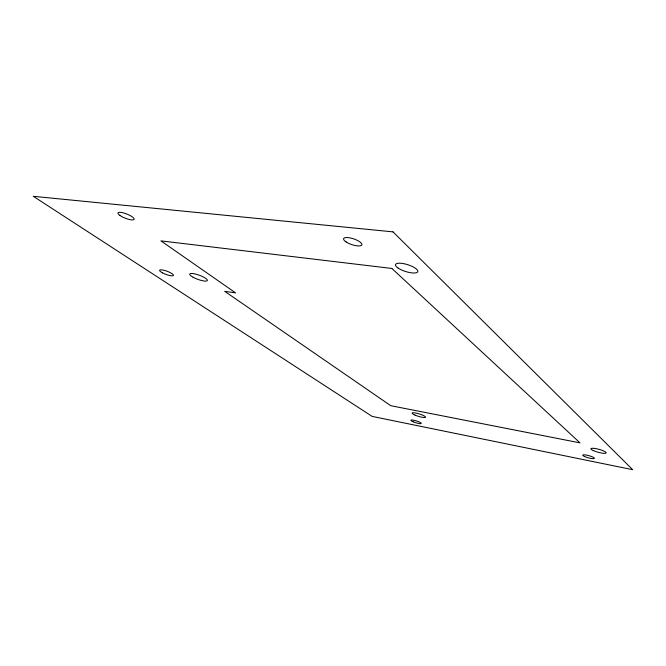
<?xml version="1.0" encoding="UTF-8"?>
<svg xmlns="http://www.w3.org/2000/svg" width="666" height="666" viewBox="0 0 666 666"><rect width="100%" height="100%" fill="white"/><g stroke="black" fill="none" stroke-linecap="round" stroke-linejoin="round"><path stroke-width="1" d="M393.007 231.868L33.3 196.304L372.169 416.408L632.7 469.697L393.007 231.868M391.866 268.456L160.939 240.876L235.581 292.89L224.65 291.292L390.742 405.694L579.994 442.865L391.866 268.456M193.14 277.272A9.391 2.198 20.1 0 0 207.334 280.619A9.391 2.198 20.1 0 0 195.213 273.984A9.391 2.198 20.1 0 0 193.14 277.272M413.136 421.786A5.436 0.957 17.1 0 0 421.253 423.443A5.436 0.957 17.1 0 0 413.794 420.246A5.436 0.957 17.1 0 0 413.136 421.786M119.938 215.451A8.7 2.231 21.6 0 0 133.749 219.705A8.7 2.231 21.6 0 0 124.475 213.203A8.7 2.231 21.6 0 0 119.938 215.451M162.446 272.844A7.418 1.682 20.4 0 0 173.476 275.449A7.418 1.682 20.4 0 0 163.694 270.205A7.418 1.682 20.4 0 0 162.446 272.844M346.129 241.949A9.64 3.014 18.7 0 0 361.563 245.279A9.64 3.014 18.7 0 0 350.524 238.003A9.64 3.014 18.7 0 0 346.129 241.949M584.54 456.518A6.086 1.132 15.3 0 0 594.28 458.508A6.086 1.132 15.3 0 0 586.863 455.161A6.086 1.132 15.3 0 0 584.54 456.518M398.201 268.14A11.697 3.58 17.6 0 0 417.249 272.336A11.697 3.58 17.6 0 0 404.528 263.828A11.697 3.58 17.6 0 0 398.201 268.14M593.281 450.574A7.9 1.523 15.2 0 0 605.985 453.113A7.9 1.523 15.2 0 0 596.436 448.742A7.9 1.523 15.2 0 0 593.281 450.574M415.001 415.101A7.035 1.29 17.1 0 0 425.532 417.207A7.035 1.29 17.1 0 0 415.909 413.045A7.035 1.29 17.1 0 0 415.001 415.101"/></g></svg>
